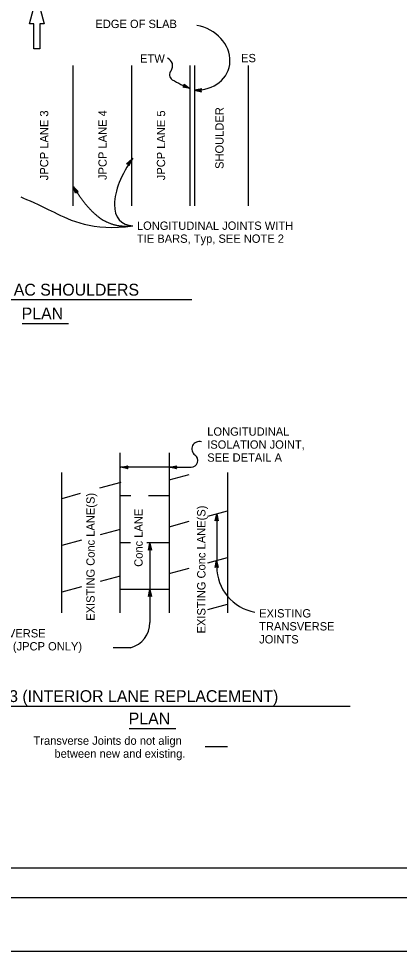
# Model space of a CAD drawing. Extents: x -894 to 866, y -476 to 714.
# Drawn here: x 10 to 331, y -476 to 309 of the extents above; entities that cross this region are included whole.
import ezdxf

# ---------------------------------------------------------------- set-up
doc = ezdxf.new("R2010")
doc.units = 0
for name, color, linetype in [('10 Sheet Format', 7, 'Continuous'), ('56 Stage 3 Anno', 7, 'Continuous'), ('57 Undefined', 7, 'Continuous'), ('60 Nongeo Data', 7, 'Continuous')]:
    doc.layers.add(name, color=color, linetype=linetype)

msp = doc.modelspace()

# ---------------------------------------------------------------- linework, layer by layer
at = {"layer": '10 Sheet Format'}
for p, q in [((19.36, 304.59), (25.5, 328.5)), ((25.5, 328.5), (31.64, 304.59)), ((23, 304.59), (19.36, 304.59)), ((23, 283.49), (23, 304.59)), ((28, 304.59), (28, 283.49)), ((31.64, 304.59), (28, 304.59)), ((25.5, 283.49), (23, 283.49)), ((28, 283.49), (25.5, 283.49)), ((-813.45, -406.04), (811.55, -406.04)), ((-863.45, -431.04), (836.55, -431.04))]:
    msp.add_line(p, q, dxfattribs=at)
for points in [[(-894.04, 713.55), (865.96, 713.55), (865.96, -476.45), (-894.04, -476.45)], [(-863.45, -431.04), (836.55, -431.04), (836.55, 668.96), (-863.45, 668.96)]]:
    msp.add_lwpolyline(points, close=True, dxfattribs=at)
at = {"layer": '56 Stage 3 Anno'}
for p, q in [((148.45, 251.33), (149.7, 252.21)), ((153.13, 250.7), (148.8, 251.56)), ((151.89, 251.25), (149.1, 251.8)), ((150.65, 251.8), (149.45, 252.03)), ((149.7, 252.21), (149.5, 253.74)), ((149.5, 253.74), (149.5, 253.74)), ((149.5, 253.74), (154.38, 250.16)), ((149.56, 253.33), (153.14, 250.7)), ((149.63, 252.91), (151.89, 251.25)), ((149.65, 252.53), (150.65, 251.8)), ((154.38, 250.16), (148.45, 251.33)), ((148.45, 251.33), (148.45, 251.33)), ((154.38, 250.16), (154.38, 250.16)), ((164.34, 249.95), (158.29, 248.84)), ((158.29, 248.84), (158.29, 248.84)), ((158.29, 248.84), (164.24, 247.28)), ((164.11, 249.6), (159.67, 248.79)), ((159.68, 248.79), (164.02, 247.65)), ((163.86, 249.25), (161.05, 248.74)), ((161.05, 248.74), (163.85, 248)), ((163.67, 248.91), (162.44, 248.69)), ((162.44, 248.69), (163.63, 248.37)), ((163.49, 248.64), (164.34, 249.95)), ((164.24, 247.28), (163.49, 248.64)), ((164.24, 247.28), (164.24, 247.28)), ((164.34, 249.95), (164.34, 249.95)), ((105.44, 190.69), (105.44, 190.69)), ((100.88, 186.73), (100.88, 186.73)), ((102.99, 185.16), (102.99, 185.16)), ((56.23, 167.77), (56.23, 167.77)), ((58.09, 162.01), (58.09, 162.01)), ((60.35, 163.34), (60.35, 163.34)), ((139.98, -68.82), (96.03, -68.67)), ((96.15, -68.82), (102.06, -67.51)), ((102.06, -70.14), (96.15, -68.82)), ((96.15, -68.82), (96.15, -68.82)), ((101.84, -69.79), (97.51, -68.82)), ((97.52, -68.81), (101.83, -67.86)), ((98.87, -68.82), (101.65, -68.2)), ((101.61, -69.43), (98.87, -68.82)), ((100.23, -68.82), (101.42, -68.56)), ((101.44, -69.09), (100.23, -68.82)), ((102.06, -67.51), (101.27, -68.82)), ((101.27, -68.82), (102.06, -70.14)), ((102.06, -67.51), (102.06, -67.51)), ((102.06, -70.14), (102.06, -70.14)), ((137.26, -68.82), (143.16, -67.51)), ((137.26, -68.82), (155.35, -68.82)), ((143.16, -70.14), (137.26, -68.82)), ((137.26, -68.82), (137.26, -68.82)), ((142.95, -69.79), (138.62, -68.82)), ((138.63, -68.81), (142.93, -67.86)), ((139.98, -68.82), (142.76, -68.2)), ((142.72, -69.43), (139.98, -68.82)), ((141.34, -68.82), (142.53, -68.56)), ((142.55, -69.09), (141.34, -68.82)), ((143.16, -67.51), (142.38, -68.82)), ((142.38, -68.82), (143.16, -70.14)), ((143.16, -67.51), (143.16, -67.51)), ((143.16, -70.14), (143.16, -70.14)), ((175.67, -114), (176.99, -108.1)), ((176.02, -113.79), (176.99, -109.46)), ((176.99, -108.1), (176.99, -152.37)), ((176.99, -108.1), (176.99, -108.1)), ((176.99, -108.1), (178.3, -114)), ((176.99, -109.47), (177.94, -113.77)), ((176.99, -113.22), (175.67, -114)), ((175.67, -114), (175.67, -114)), ((176.37, -113.56), (176.99, -110.82)), ((176.71, -113.39), (176.98, -112.18)), ((176.98, -112.18), (177.25, -113.37)), ((176.99, -110.82), (177.6, -113.6)), ((178.3, -114), (176.99, -113.22)), ((178.3, -114), (178.3, -114)), ((119.47, -138.67), (120.79, -132.77)), ((120.79, -132.77), (120.79, -199.55)), ((120.79, -132.77), (120.79, -132.77)), ((120.79, -132.77), (122.1, -138.67)), ((120.79, -137.89), (119.47, -138.67)), ((119.47, -138.67), (119.47, -138.67)), ((119.82, -138.46), (120.79, -134.13)), ((120.18, -138.23), (120.79, -135.49)), ((120.52, -138.06), (120.79, -136.85)), ((120.79, -134.14), (121.75, -138.44)), ((120.79, -135.49), (121.41, -138.27)), ((120.79, -136.85), (121.05, -138.04)), ((122.1, -138.67), (120.79, -137.89)), ((122.1, -138.67), (122.1, -138.67)), ((175.53, -153.26), (176.85, -147.35)), ((175.88, -153.05), (176.85, -148.71)), ((176.85, -147.35), (176.85, -147.35)), ((176.85, -147.35), (178.16, -153.26)), ((176.85, -148.72), (177.81, -153.03)), ((176.85, -152.47), (175.53, -153.26)), ((175.53, -153.26), (175.53, -153.26)), ((176.24, -152.82), (176.85, -150.07)), ((176.58, -152.64), (176.85, -151.43)), ((176.85, -150.07), (177.46, -152.85)), ((176.85, -151.43), (177.11, -152.62)), ((178.16, -153.26), (176.85, -152.47)), ((178.16, -153.26), (178.16, -153.26)), ((119.47, -177.54), (120.79, -171.64)), ((120.79, -171.64), (120.79, -171.64)), ((120.79, -171.64), (122.1, -177.54)), ((120.79, -176.75), (119.47, -177.54)), ((119.47, -177.54), (119.47, -177.54)), ((119.82, -177.33), (120.79, -172.99)), ((120.18, -177.1), (120.79, -174.35)), ((120.52, -176.92), (120.79, -175.71)), ((120.79, -173), (121.75, -177.31)), ((120.79, -174.35), (121.41, -177.14)), ((120.79, -175.71), (121.05, -176.9)), ((122.1, -177.54), (120.79, -176.75)), ((122.1, -177.54), (122.1, -177.54)), ((104.37, -220.75), (89.66, -220.74))]:
    msp.add_line(p, q, dxfattribs=at)
for points in [[(100.88, 186.73), (105.44, 190.69), (102.99, 185.16), (102.83, 185.54), (104.63, 189.59), (101.28, 186.69), (101.68, 186.65), (103.83, 188.51), (102.68, 185.92), (102.52, 186.29), (103.02, 187.41), (102.09, 186.61), (102.4, 186.58), (102.99, 185.16), (102.4, 186.58)], [(58.09, 162.01), (56.23, 167.77), (60.35, 163.34), (59.95, 163.35), (56.93, 166.59), (58.28, 162.37), (58.48, 162.72), (57.61, 165.42), (59.54, 163.35), (59.13, 163.35), (58.3, 164.25), (58.67, 163.08), (58.83, 163.36), (60.35, 163.34), (58.83, 163.36)]]:
    msp.add_lwpolyline(points, close=True, dxfattribs=at)
for centre, radius, start, end in [((132.77, 269.27), 7.08, 324.35873, 66.13553), ((141.97, 261.76), 4.83, 135.46086, 239.43557), ((220.05, 400.04), 163.64, 240.51519, 246.34015), ((162.2, -53.32), 6.2, 71.92528, 234.95943), ((155.35, -63.09), 5.73, 270, 54.95943), ((216.08, -152.37), 39.09, 180, 259.5921), ((98.9, -199.55), 21.89, 284.46648, 0)]:
    msp.add_arc(centre, radius, start, end, dxfattribs=at)
for centre, major_axis, ratio, start_param, end_param in [((156.7, 276.36), (30.32, -9.74), 0.849746, 5.029597, 8.007707), ((132.46, 180.69), (36.05, 42.6), 0.488058, 1.724651, 3.510426)]:
    msp.add_ellipse(centre, major_axis=major_axis, ratio=ratio, start_param=start_param, end_param=end_param, dxfattribs=at)
for points, degree in [([(56.48, 167.34), (64.19, 154.7), (77.64, 141.03), (89.61, 135.26), (100.29, 133.98), (106.37, 134.57)], 2), ([(11.95, 158.84), (17.75, 156.63), (35.03, 148.7), (72.13, 129.74), (106.37, 134.57)], 3)]:
    msp.add_open_spline(points, degree=degree, dxfattribs=at)
at = {"layer": '57 Undefined'}
for p, q in [((-89.42, 72.4), (155.9, 72.4)), ((13.11, 52.38), (52.29, 52.38)), ((-38.84, -269.87), (289.33, -269.87)), ((103.26, -288.73), (142.44, -288.73)), ((167.32, -304.08), (186.02, -304.08))]:
    msp.add_line(p, q, dxfattribs=at)
at = {"layer": '60 Nongeo Data'}
for p, q in [((56.23, 151.45), (56.23, 269.56)), ((105.44, 151.45), (105.44, 269.56)), ((154.66, 151.45), (154.66, 269.56)), ((158.59, 151.45), (158.59, 269.56)), ((203.87, 151.45), (203.87, 269.56)), ((95.41, -56.77), (95.41, -191.34)), ((136.92, -56.77), (136.92, -191.34)), ((46.19, -73.23), (46.19, -191.34)), ((136.92, -79.48), (153.65, -74.9)), ((186.13, -73.23), (186.13, -191.34)), ((78.67, -86.23), (96.45, -81.37)), ((46.77, -94.97), (62.29, -90.72)), ((104.72, -92.92), (95.41, -92.92)), ((136.92, -92.92), (119.43, -92.92)), ((169.4, -109.96), (186.13, -105.37)), ((136.92, -118.85), (153.65, -114.27)), ((79.25, -125.45), (95.98, -120.86)), ((46.77, -134.34), (63.5, -129.76)), ((104.36, -132.29), (95.41, -132.29)), ((136.92, -132.29), (117.99, -132.29)), ((169.4, -149.33), (186.13, -144.74)), ((136.92, -158.22), (153.65, -153.64)), ((79.25, -164.82), (95.98, -160.23)), ((46.77, -173.71), (63.5, -169.13)), ((136.92, -171.66), (95.41, -171.66)), ((169.4, -188.7), (186.13, -184.11))]:
    msp.add_line(p, q, dxfattribs=at)

# ---------------------------------------------------------------- texts
at = {"layer": '57 Undefined'}
for s, height, p in [('EDGE OF SLAB', 7, (74.8, 301.08)), ('ETW', 7, (112.45, 271.91)), ('ES', 7, (197.51, 272.31)), ('LONGITUDINAL JOINTS WITH', 7, (109.78, 131.16)), ('TIE BARS, Typ, SEE NOTE 2', 7, (109.78, 120.23)), ('5 LANES WITH AC SHOULDERS', 10, (-90.54, 75.75)), ('PLAN', 10, (12.7, 55.72)), ('LONGITUDINAL', 7, (168.99, -42.22)), ('ISOLATION JOINT,', 7, (168.99, -53.16)), ('SEE DETAIL A', 7, (168.99, -64.09)), ('EXISTING', 7, (212.71, -195.29)), ('TRANSVERSE', 7, (212.71, -206.23)), ('TRANSVERSE', 7, (-30.57, -212.1)), ('JOINTS', 7, (212.71, -217.17)), ('JOINTS (JPCP ONLY)', 7, (-30.57, -223.04)), ('CASE 3 (INTERIOR LANE REPLACEMENT)', 10, (-37.93, -266.53)), ('PLAN', 10, (102.84, -285.38)), ('Transverse Joints do not align', 7, (22.69, -302.5)), ('between new and existing.', 7, (40.33, -313.43))]:
    msp.add_text(s, height=height, dxfattribs=at).set_placement(p)
for s, p in [('JPCP LANE 3', (35.13, 172.93)), ('JPCP LANE 4', (84.34, 173.12)), ('JPCP LANE 5', (133.55, 172.92)), (' SHOULDER', (182.76, 179.82)), ('EXISTING Conc LANE(S)', (74.21, -198.06)), ('EXISTING Conc LANE(S)', (167.5, -208.72)), ('Conc LANE', (114.59, -152.61))]:
    msp.add_text(s, height=7, rotation=90, dxfattribs=at).set_placement(p)

doc.saveas('drawing.dxf')
